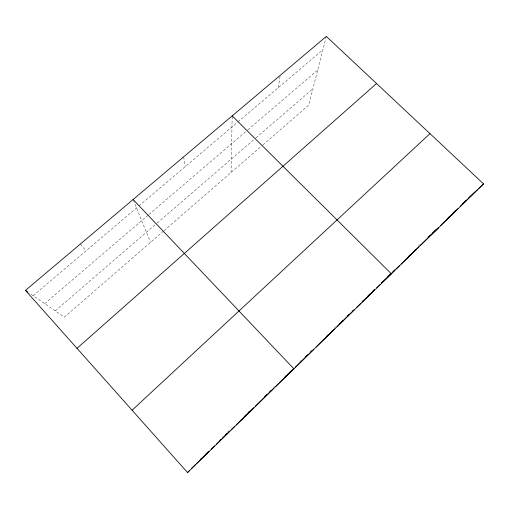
<?xml version="1.0" encoding="UTF-8"?>
<svg xmlns="http://www.w3.org/2000/svg" width="509" height="509" viewBox="0 0 509 509"><rect width="100%" height="100%" fill="white"/><g stroke="black" fill="none" stroke-linecap="round" stroke-linejoin="round"><path stroke-width="0.38" stroke-dasharray="2.54 1.91" d="M231.054 172.526L232.193 115.88M278.321 87.631L280.211 75.351M326.333 36.419L308.715 105.159L262.752 145.027M222.401 437.206L223.534 436.111M227.478 432.262L229.731 430.067M247.807 412.449L248.933 411.348M273.269 387.629L274.402 386.522M299.986 361.587L301.124 360.474M334.636 327.809L335.762 326.708M418.315 246.235L420.02 244.574M163.567 231.061L64.35 317.126L29.306 293.031M164.165 230.545L262.154 145.549M55.239 310.859L156.613 223.483M157.211 222.967L255.384 138.353M255.989 137.837L312.914 88.77M44.703 303.618L148.323 214.97M148.927 214.454L247.247 130.342M247.845 129.827L317.711 70.051M33.161 295.684L138.34 206.425M138.944 205.91L237.385 122.37M237.989 121.861L322.903 49.799M80.422 243.983L85.906 250.924M133.396 200.209L150.518 242.386M183.66 156.842L185.187 166.666"/><path stroke-width="0.76" d="M187.566 472.581L483.55 183.895L326.333 36.419L25.45 290.385L187.566 472.581L189.125 470.78M200.54 459.233L201.679 458.119M205.661 454.238L208.505 451.464M219.875 440.374L221.014 439.267M224.997 435.386L227.275 433.165M244.314 416.547L246.579 414.339M264.693 396.676L266.958 394.469M269.789 391.707L270.922 390.607M284.506 377.36L286.764 375.152M290.155 371.85L291.282 370.749M305.4 356.987L307.652 354.786M310.477 352.031L312.17 350.383M326.282 336.621L328.54 334.419M331.365 331.664L332.492 330.564M341.52 321.764L342.646 320.664M347.163 316.261L349.416 314.066M352.241 311.311L353.367 310.21M362.395 301.411L363.521 300.31M367.473 296.461L370.291 293.706M373.116 290.957L374.242 289.856M387.833 276.603L390.664 273.842M392.935 271.634L394.634 269.974M408.231 256.714L410.502 254.506M413.333 251.739L415.599 249.531M428.082 237.359L430.353 235.145M432.625 232.931L436.028 229.61M447.386 218.539L449.651 216.325M452.495 213.557L455.899 210.236M191.39 468.573L195.361 464.698M196.499 463.591L208.976 451.426M211.241 449.212L214.645 445.897M216.344 444.236L229.394 431.511M231.092 429.857L234.496 426.536M236.195 424.875L253.794 407.709M255.499 406.048L273.104 388.876M275.382 386.662L292.408 370.056M295.226 367.307L313.837 349.161M316.089 346.96L334.693 328.814M336.952 326.619L354.531 309.466M356.803 307.251L360.779 303.377M361.912 302.27L374.408 290.085M376.673 287.871L380.083 284.55M381.216 283.443L394.857 270.145M395.996 269.032L399.406 265.711M401.111 264.044L418.735 246.859M420.44 245.192L438.045 228.026M440.31 225.811L457.89 208.671M460.155 206.457L474.331 192.631M462.662 203.702L465.996 200.54M468.776 197.906L477.792 189.354M478.944 188.26L483.55 183.895M430.671 235.215L438.427 227.905M373.11 290.843L374.242 289.786M381.718 282.807L391.357 273.817L232.193 115.88M132.092 410.235L429.978 133.644M339.204 324.418L343.683 320.314M77.005 348.328L376.552 83.527M287.897 374.109L293.922 368.847L133.116 199.509M241.298 419.9L241.934 419.556M25.45 290.385L28.02 292.153"/></g></svg>
